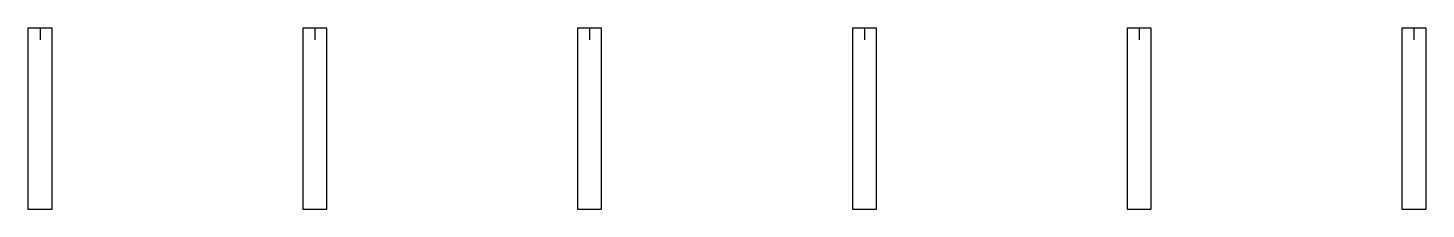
# Model space of a CAD drawing. Header units: millimetres. Extents: x 22.7 to 80.7, y 36.6 to 44.1.
import ezdxf

# ---------------------------------------------------------------- set-up
doc = ezdxf.new("R2010")
doc.units = ezdxf.units.MM
doc.layers.get('0').update_dxf_attribs({"linetype": 'CONTINUOUS'})

msp = doc.modelspace()

# ---------------------------------------------------------------- linework, layer by layer
for p, q in [((22.658, 44.093, 0.105), (22.658, 36.593, 0.105)), ((23.658, 44.093, 0.105), (22.658, 44.093, 0.105)), ((23.158, 44.093, 0.105), (23.158, 43.6, 0.105)), ((23.658, 36.593, 0.105), (23.658, 44.093, 0.105)), ((35.058, 44.093, 0.105), (34.058, 44.093, 0.105)), ((34.058, 44.093, 0.105), (34.058, 36.593, 0.105)), ((34.558, 44.093, 0.105), (34.558, 43.6, 0.105)), ((35.058, 36.593, 0.105), (35.058, 44.093, 0.105)), ((45.458, 44.093, 0.105), (45.458, 36.593, 0.105)), ((46.458, 44.093, 0.105), (45.458, 44.093, 0.105)), ((45.958, 44.093, 0.105), (45.958, 43.6, 0.105)), ((46.458, 36.593, 0.105), (46.458, 44.093, 0.105)), ((57.858, 44.093, 0.105), (56.858, 44.093, 0.105)), ((56.858, 44.093, 0.105), (56.858, 36.593, 0.105)), ((57.358, 44.093, 0.105), (57.358, 43.6, 0.105)), ((57.858, 36.593, 0.105), (57.858, 44.093, 0.105)), ((68.258, 44.093, 0.105), (68.258, 36.593, 0.105)), ((69.258, 44.093, 0.105), (68.258, 44.093, 0.105)), ((68.758, 44.093, 0.105), (68.758, 43.6, 0.105)), ((69.258, 36.593, 0.105), (69.258, 44.093, 0.105)), ((80.658, 44.093, 0.105), (79.658, 44.093, 0.105)), ((79.658, 44.093, 0.105), (79.658, 36.593, 0.105)), ((80.158, 44.093, 0.105), (80.158, 43.6, 0.105)), ((80.658, 36.593, 0.105), (80.658, 44.093, 0.105)), ((22.658, 36.593, 0.105), (23.658, 36.593, 0.105)), ((34.058, 36.593, 0.105), (35.058, 36.593, 0.105)), ((45.458, 36.593, 0.105), (46.458, 36.593, 0.105)), ((56.858, 36.593, 0.105), (57.858, 36.593, 0.105)), ((68.258, 36.593, 0.105), (69.258, 36.593, 0.105)), ((79.658, 36.593, 0.105), (80.658, 36.593, 0.105))]:
    msp.add_line(p, q)

doc.saveas('drawing.dxf')
